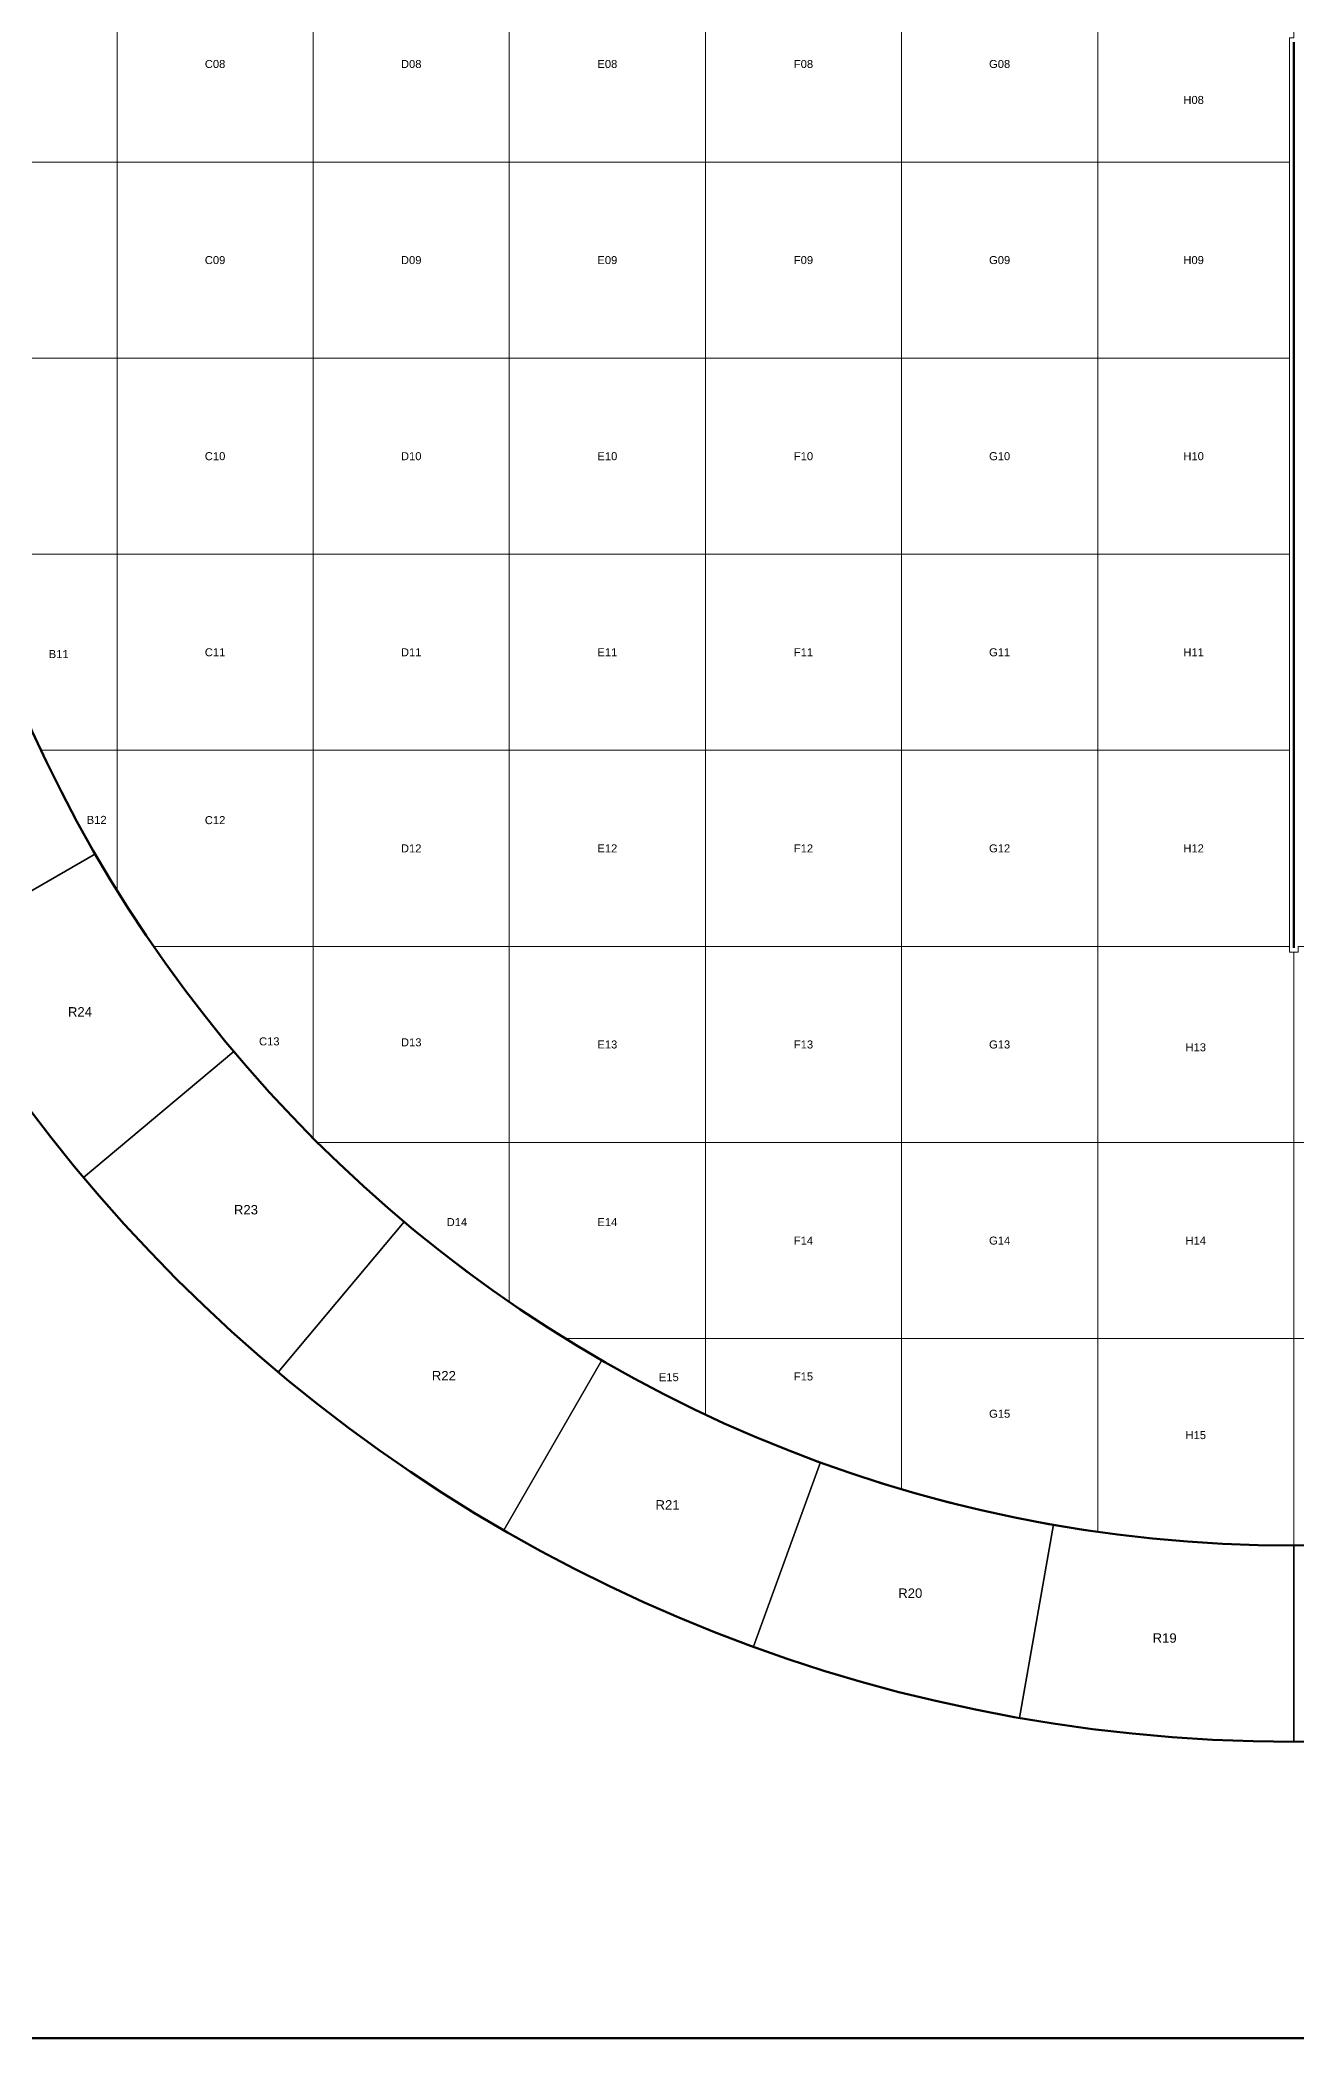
# Model space of a CAD drawing. Header units: millimetres. Extents: x 10 to 839, y 10 to 584.
# Drawn here: x 288.2 to 480.3, y 10 to 315.7 of the extents above; entities that cross this region are included whole.
import ezdxf
from ezdxf.enums import TextEntityAlignment as Align

# ---------------------------------------------------------------- set-up
doc = ezdxf.new("R2010")
doc.units = ezdxf.units.MM
for name, color, linetype, true_color in [('C1d1b19', 7, 'Continuous', 0x1d1b19), ('C5a554d', 7, 'Continuous', 0x5a554d), ('Cb4532a', 7, 'Continuous', 0xb4532a)]:
    doc.layers.add(name, color=color, linetype=linetype, true_color=true_color)
doc.styles.add('AR', font='arial.ttf')

msp = doc.modelspace()

# ---------------------------------------------------------------- linework, layer by layer
at = {"layer": 'C1d1b19', "lineweight": 70}
msp.add_lwpolyline([(10, 584), (831, 584), (831, 10), (10, 10)], close=True, dxfattribs=at)
at = {"layer": 'C1d1b19', "lineweight": 30}
for points in [[(296.69, 191.17), (294.87, 194.38), (293.11, 197.63), (291.4, 200.91), (289.76, 204.21), (288.16, 207.55), (286.63, 210.91), (285.16, 214.3), (283.75, 217.71), (282.39, 221.15), (281.1, 224.61), (252.91, 214.35), (254.38, 210.39), (255.93, 206.47), (257.54, 202.57), (259.23, 198.71), (260.98, 194.87), (262.79, 191.06), (264.67, 187.29), (266.62, 183.54), (268.63, 179.84), (270.71, 176.17), (296.69, 191.17)], [(317.85, 160.94), (315.5, 163.79), (313.2, 166.68), (310.96, 169.62), (308.76, 172.59), (306.61, 175.59), (304.52, 178.64), (302.48, 181.72), (300.5, 184.83), (298.57, 187.98), (296.69, 191.17), (270.71, 176.17), (272.85, 172.53), (275.06, 168.94), (277.32, 165.38), (279.65, 161.86), (282.04, 158.39), (284.49, 154.95), (287, 151.56), (289.56, 148.22), (292.19, 144.91), (294.87, 141.66), (317.85, 160.94)], [(343.94, 134.85), (341.13, 137.25), (338.37, 139.7), (335.64, 142.2), (332.96, 144.74), (330.33, 147.33), (327.74, 149.96), (325.2, 152.64), (322.7, 155.37), (320.25, 158.13), (317.85, 160.94), (294.87, 141.66), (297.61, 138.45), (300.41, 135.29), (303.26, 132.18), (306.16, 129.12), (309.12, 126.12), (312.12, 123.16), (315.18, 120.26), (318.29, 117.41), (321.45, 114.61), (324.66, 111.87), (343.94, 134.85)], [(374.17, 113.69), (370.98, 115.57), (367.83, 117.5), (364.72, 119.48), (361.64, 121.52), (358.59, 123.61), (355.59, 125.76), (352.62, 127.96), (349.68, 130.2), (346.79, 132.5), (343.94, 134.85), (324.66, 111.87), (327.91, 109.19), (331.22, 106.56), (334.56, 104), (337.95, 101.49), (341.39, 99.04), (344.86, 96.65), (348.38, 94.32), (351.94, 92.06), (355.53, 89.85), (359.17, 87.71), (374.17, 113.69)], [(407.61, 98.1), (404.15, 99.39), (400.71, 100.75), (397.3, 102.16), (393.91, 103.63), (390.55, 105.16), (387.21, 106.76), (383.91, 108.4), (380.63, 110.11), (377.38, 111.87), (374.17, 113.69), (359.17, 87.71), (362.84, 85.63), (366.54, 83.62), (370.29, 81.67), (374.06, 79.79), (377.87, 77.98), (381.71, 76.23), (385.57, 74.54), (389.47, 72.93), (393.39, 71.38), (397.35, 69.91), (407.61, 98.1)], [(443.24, 88.55), (439.61, 89.22), (435.99, 89.96), (432.39, 90.76), (428.79, 91.62), (425.22, 92.55), (421.66, 93.53), (418.11, 94.58), (414.59, 95.69), (411.09, 96.87), (407.61, 98.1), (397.35, 69.91), (401.32, 68.5), (405.32, 67.16), (409.34, 65.89), (413.39, 64.7), (417.45, 63.57), (421.54, 62.51), (425.64, 61.53), (429.75, 60.61), (433.89, 59.77), (438.04, 59), (443.24, 88.55)], [(480, 85.33), (476.31, 85.37), (472.61, 85.46), (468.92, 85.62), (465.23, 85.85), (461.55, 86.14), (457.87, 86.49), (454.2, 86.91), (450.54, 87.39), (446.89, 87.94), (443.24, 88.55), (438.04, 59), (442.2, 58.31), (446.37, 57.69), (450.55, 57.13), (454.74, 56.66), (458.94, 56.25), (463.14, 55.92), (467.35, 55.66), (471.57, 55.48), (475.78, 55.37), (480, 55.33), (480, 85.33)], [(516.76, 88.55), (513.11, 87.94), (509.46, 87.39), (505.8, 86.91), (502.13, 86.49), (498.45, 86.14), (494.77, 85.85), (491.08, 85.62), (487.39, 85.46), (483.69, 85.37), (480, 85.33), (480, 55.33), (484.22, 55.37), (488.43, 55.48), (492.65, 55.66), (496.86, 55.92), (501.06, 56.25), (505.26, 56.66), (509.45, 57.13), (513.63, 57.69), (517.8, 58.31), (521.96, 59), (516.76, 88.55)]]:
    msp.add_lwpolyline(points, close=True, dxfattribs=at)
at = {"layer": 'C1d1b19', "lineweight": 60}
for radius in [241.67, 211.67]:
    msp.add_circle((480, 297), radius, dxfattribs=at)
at = {"layer": 'C5a554d', "lineweight": 20}
for points in [[(270.47, 327), (300, 327), (300, 297), (270, 297)], [(270, 297), (300, 297), (300, 267), (300, 267), (270.47, 267)], [(270.47, 267), (300, 267), (300, 237), (300, 237), (277.02, 237)], [(277.02, 237), (300, 237), (300, 207), (300, 207), (288.42, 207), (288.38, 207.09), (288.1, 207.68)], [(480.65, 85.33), (480, 85.33), (480, 87), (480, 117), (510, 117)]]:
    msp.add_lwpolyline(points, dxfattribs=at)
for points in [[(300, 327), (330, 327), (330, 297), (300, 297), (300, 327)], [(330, 327), (360, 327), (360, 297), (330, 297), (330, 327)], [(360, 327), (390, 327), (390, 297), (360, 297), (360, 327)], [(390, 327), (420, 327), (420, 297), (390, 297), (390, 327)], [(420, 327), (450, 327), (450, 297), (420, 297), (420, 327)], [(450, 327), (480, 327), (480, 316), (479.33, 316), (479.33, 297), (450, 297), (450, 327)], [(300, 297), (330, 297), (330, 267), (300, 267), (300, 297)], [(330, 297), (360, 297), (360, 267), (330, 267), (330, 297)], [(360, 297), (390, 297), (390, 267), (360, 267), (360, 297)], [(390, 297), (420, 297), (420, 267), (390, 267), (390, 297)], [(420, 297), (450, 297), (450, 267), (420, 267), (420, 297)], [(450, 297), (479.33, 297), (479.33, 267), (450, 267), (450, 297)], [(300, 267), (330, 267), (330, 237), (300, 237), (300, 267)], [(330, 267), (360, 267), (360, 237), (330, 237), (330, 267)], [(360, 267), (390, 267), (390, 237), (360, 237), (360, 267)], [(390, 267), (420, 267), (420, 237), (390, 237), (390, 267)], [(420, 267), (450, 267), (450, 237), (420, 237), (420, 267)], [(450, 267), (479.33, 267), (479.33, 237), (450, 237), (450, 267)], [(300, 237), (330, 237), (330, 207), (300, 207), (300, 237)], [(330, 237), (360, 237), (360, 207), (330, 207), (330, 237)], [(360, 237), (390, 237), (390, 207), (360, 207), (360, 237)], [(390, 237), (420, 237), (420, 207), (390, 207), (390, 237)], [(420, 237), (450, 237), (450, 207), (420, 207), (420, 237)], [(450, 237), (479.33, 237), (479.33, 207), (450, 207), (450, 237)], [(300, 185.63), (299.8, 185.96), (299.46, 186.52), (299.12, 187.07), (298.78, 187.63), (298.45, 188.18), (298.11, 188.74), (297.78, 189.3), (297.45, 189.86), (297.13, 190.42), (296.8, 190.98), (296.48, 191.54), (296.15, 192.11), (295.83, 192.67), (295.51, 193.24), (295.19, 193.8), (294.88, 194.37), (294.57, 194.94), (294.25, 195.51), (293.94, 196.08), (293.63, 196.65), (293.33, 197.22), (293.02, 197.79), (292.72, 198.37), (292.42, 198.94), (292.12, 199.52), (291.82, 200.1), (291.52, 200.67), (291.23, 201.25), (290.93, 201.83), (290.64, 202.41), (290.35, 202.99), (290.07, 203.58), (289.78, 204.16), (289.5, 204.74), (289.21, 205.33), (288.93, 205.91), (288.66, 206.5), (288.42, 207), (300, 207), (300, 185.63)], [(330, 207), (330, 177), (305.64, 177), (305.46, 177.25), (305.1, 177.79), (304.73, 178.33), (304.37, 178.86), (304.01, 179.4), (303.65, 179.94), (303.29, 180.49), (302.93, 181.03), (302.58, 181.57), (302.22, 182.12), (301.87, 182.66), (301.52, 183.21), (301.17, 183.76), (300.83, 184.31), (300.48, 184.86), (300.14, 185.41), (300, 185.63), (300, 207), (330, 207)], [(330, 207), (360, 207), (360, 177), (330, 177), (330, 207)], [(360, 207), (390, 207), (390, 177), (360, 177), (360, 207)], [(390, 207), (420, 207), (420, 177), (390, 177), (390, 207)], [(420, 207), (450, 207), (450, 177), (420, 177), (420, 207)], [(450, 207), (479.33, 207), (479.33, 177), (450, 177), (450, 207)], [(330, 147.66), (329.87, 147.79), (329.41, 148.25), (328.96, 148.71), (328.5, 149.18), (328.05, 149.64), (327.6, 150.11), (327.15, 150.58), (326.7, 151.05), (326.25, 151.52), (325.81, 151.99), (325.36, 152.46), (324.92, 152.94), (324.48, 153.42), (324.04, 153.89), (323.6, 154.37), (323.17, 154.85), (322.73, 155.34), (322.3, 155.82), (321.86, 156.3), (321.43, 156.79), (321, 157.28), (320.58, 157.76), (320.15, 158.25), (319.72, 158.75), (319.3, 159.24), (318.88, 159.73), (318.46, 160.23), (318.04, 160.72), (317.62, 161.22), (317.21, 161.72), (316.79, 162.22), (316.38, 162.72), (315.97, 163.22), (315.56, 163.73), (315.15, 164.23), (314.74, 164.74), (314.34, 165.25), (313.94, 165.75), (313.53, 166.26), (313.13, 166.78), (312.73, 167.29), (312.34, 167.8), (311.94, 168.32), (311.55, 168.83), (311.16, 169.35), (310.76, 169.87), (310.38, 170.39), (309.99, 170.91), (309.6, 171.43), (309.22, 171.96), (308.83, 172.48), (308.45, 173.01), (308.07, 173.53), (307.7, 174.06), (307.32, 174.59), (306.94, 175.12), (306.57, 175.65), (306.2, 176.18), (305.83, 176.72), (305.64, 177), (330, 177), (330, 147.66)], [(360, 177), (360, 147), (330.66, 147), (330.33, 147.33), (330, 147.66), (330, 177), (360, 177)], [(360, 177), (390, 177), (390, 147), (360, 147), (360, 177)], [(390, 177), (420, 177), (420, 147), (390, 147), (390, 177)], [(420, 177), (450, 177), (450, 147), (420, 147), (420, 177)], [(450, 177), (479.33, 177), (479.33, 176.13), (480, 176.13), (480, 147), (450, 147), (450, 177)], [(480, 176.13), (480.67, 176.13), (480.67, 177), (510, 177), (510, 147), (480, 147), (480, 176.13)], [(360, 122.64), (359.72, 122.83), (359.18, 123.2), (358.65, 123.57), (358.12, 123.94), (357.59, 124.32), (357.06, 124.7), (356.53, 125.07), (356.01, 125.45), (355.48, 125.83), (354.96, 126.22), (354.43, 126.6), (353.91, 126.99), (353.39, 127.38), (352.87, 127.76), (352.35, 128.16), (351.83, 128.55), (351.32, 128.94), (350.8, 129.34), (350.29, 129.73), (349.78, 130.13), (349.26, 130.53), (348.75, 130.94), (348.25, 131.34), (347.74, 131.74), (347.23, 132.15), (346.73, 132.56), (346.22, 132.97), (345.72, 133.38), (345.22, 133.79), (344.72, 134.21), (344.22, 134.62), (343.72, 135.04), (343.23, 135.46), (342.73, 135.88), (342.24, 136.3), (341.75, 136.72), (341.25, 137.15), (340.76, 137.58), (340.28, 138), (339.79, 138.43), (339.3, 138.86), (338.82, 139.3), (338.34, 139.73), (337.85, 140.17), (337.37, 140.6), (336.89, 141.04), (336.42, 141.48), (335.94, 141.92), (335.46, 142.36), (334.99, 142.81), (334.52, 143.25), (334.05, 143.7), (333.58, 144.15), (333.11, 144.6), (332.64, 145.05), (332.18, 145.5), (331.71, 145.96), (331.25, 146.41), (330.79, 146.87), (330.66, 147), (360, 147), (360, 122.64)], [(390, 147), (390, 117), (368.63, 117), (368.41, 117.14), (367.86, 117.48), (367.31, 117.83), (366.76, 118.17), (366.21, 118.52), (365.66, 118.87), (365.12, 119.22), (364.57, 119.58), (364.03, 119.93), (363.49, 120.29), (362.94, 120.65), (362.4, 121.01), (361.86, 121.37), (361.33, 121.73), (360.79, 122.1), (360.25, 122.46), (360, 122.64), (360, 147), (390, 147)], [(390, 147), (420, 147), (420, 117), (390, 117), (390, 147)], [(420, 147), (450, 147), (450, 117), (420, 117), (420, 147)], [(450, 147), (480, 147), (480, 117), (450, 117), (450, 147)], [(480, 147), (510, 147), (510, 117), (480, 117), (480, 147)], [(390, 105.42), (389.5, 105.66), (388.91, 105.93), (388.33, 106.21), (387.74, 106.5), (387.16, 106.78), (386.58, 107.07), (385.99, 107.35), (385.41, 107.64), (384.83, 107.93), (384.25, 108.23), (383.67, 108.52), (383.1, 108.82), (382.52, 109.12), (381.94, 109.42), (381.37, 109.72), (380.79, 110.02), (380.22, 110.33), (379.65, 110.63), (379.08, 110.94), (378.51, 111.25), (377.94, 111.57), (377.37, 111.88), (376.8, 112.19), (376.24, 112.51), (375.67, 112.83), (375.11, 113.15), (374.54, 113.48), (373.98, 113.8), (373.42, 114.13), (372.86, 114.45), (372.3, 114.78), (371.74, 115.11), (371.18, 115.45), (370.63, 115.78), (370.07, 116.12), (369.52, 116.46), (368.96, 116.8), (368.63, 117), (390, 117), (390, 105.42)], [(420, 117), (420, 94.02), (419.8, 94.07), (419.18, 94.26), (418.56, 94.45), (417.94, 94.64), (417.31, 94.83), (416.69, 95.02), (416.08, 95.22), (415.46, 95.41), (414.84, 95.61), (414.22, 95.81), (413.6, 96.02), (412.99, 96.22), (412.37, 96.43), (411.76, 96.64), (411.14, 96.85), (410.53, 97.06), (409.92, 97.27), (409.3, 97.49), (408.69, 97.71), (408.08, 97.93), (407.47, 98.15), (406.86, 98.37), (406.25, 98.6), (405.64, 98.82), (405.04, 99.05), (404.43, 99.28), (403.82, 99.52), (403.22, 99.75), (402.61, 99.99), (402.01, 100.23), (401.4, 100.47), (400.8, 100.71), (400.2, 100.95), (399.6, 101.2), (399, 101.45), (398.4, 101.69), (397.8, 101.95), (397.2, 102.2), (396.61, 102.45), (396.01, 102.71), (395.41, 102.97), (394.82, 103.23), (394.22, 103.49), (393.63, 103.76), (393.04, 104.02), (392.45, 104.29), (391.86, 104.56), (391.27, 104.83), (390.68, 105.1), (390.09, 105.38), (390, 105.42), (390, 117), (420, 117)], [(450, 117), (450, 87.47), (449.58, 87.53), (448.94, 87.62), (448.3, 87.72), (447.66, 87.82), (447.02, 87.92), (446.38, 88.02), (445.73, 88.13), (445.09, 88.23), (444.45, 88.34), (443.81, 88.45), (443.17, 88.56), (442.53, 88.68), (441.9, 88.79), (441.26, 88.91), (440.62, 89.03), (439.98, 89.15), (439.34, 89.27), (438.71, 89.4), (438.07, 89.53), (437.43, 89.66), (436.8, 89.79), (436.16, 89.92), (435.53, 90.06), (434.89, 90.2), (434.26, 90.34), (433.62, 90.48), (432.99, 90.62), (432.36, 90.76), (431.72, 90.91), (431.09, 91.06), (430.46, 91.21), (429.83, 91.37), (429.2, 91.52), (428.57, 91.68), (427.94, 91.84), (427.31, 92), (426.68, 92.16), (426.05, 92.32), (425.43, 92.49), (424.8, 92.66), (424.17, 92.83), (423.55, 93), (422.92, 93.17), (422.3, 93.35), (421.67, 93.53), (421.05, 93.71), (420.42, 93.89), (420, 94.02), (420, 117), (450, 117)], [(479.35, 85.33), (478.7, 85.34), (478.05, 85.34), (477.4, 85.35), (476.75, 85.36), (476.1, 85.37), (475.45, 85.38), (474.81, 85.4), (474.16, 85.41), (473.51, 85.43), (472.86, 85.45), (472.21, 85.48), (471.56, 85.5), (470.91, 85.53), (470.26, 85.56), (469.61, 85.59), (468.97, 85.62), (468.32, 85.66), (467.67, 85.69), (467.02, 85.73), (466.37, 85.77), (465.72, 85.82), (465.08, 85.86), (464.43, 85.91), (463.78, 85.96), (463.13, 86.01), (462.49, 86.06), (461.84, 86.11), (461.19, 86.17), (460.55, 86.23), (459.9, 86.29), (459.25, 86.35), (458.61, 86.42), (457.96, 86.48), (457.32, 86.55), (456.67, 86.62), (456.02, 86.7), (455.38, 86.77), (454.73, 86.85), (454.09, 86.93), (453.49, 87), (453.45, 87.01), (452.8, 87.09), (452.16, 87.17), (451.51, 87.26), (450.87, 87.35), (450.23, 87.44), (450, 87.47), (450, 117), (480, 117), (480, 87), (480, 85.33), (479.35, 85.33)]]:
    msp.add_lwpolyline(points, close=True, dxfattribs=at)
at = {"layer": 'Cb4532a', "lineweight": 140}
msp.add_lwpolyline([(480, 176.8), (480, 315.33)], dxfattribs=at)

# ---------------------------------------------------------------- texts
at = {"layer": 'C1d1b19', "style": 'AR'}
for s, p in [('R24', (294.33, 166.99)), ('R23', (319.72, 136.72)), ('R22', (349.99, 111.33)), ('R21', (384.21, 91.57)), ('R20', (421.33, 78.06)), ('R19', (460.24, 71.2))]:
    msp.add_text(s, height=1.44, dxfattribs=at).set_placement(p, align=Align.MIDDLE_CENTER)
at = {"layer": 'C5a554d', "style": 'AR'}
for s, p in [('C08', (315, 312)), ('D08', (345, 312)), ('E08', (375, 312)), ('F08', (405, 312)), ('G08', (435, 312)), ('H08', (464.67, 306.5)), ('C09', (315, 282)), ('D09', (345, 282)), ('E09', (375, 282)), ('F09', (405, 282)), ('G09', (435, 282)), ('H09', (464.67, 282)), ('C10', (315, 252)), ('D10', (345, 252)), ('E10', (375, 252)), ('F10', (405, 252)), ('G10', (435, 252)), ('H10', (464.67, 252)), ('B11', (291.08, 221.73)), ('C11', (315, 222)), ('D11', (345, 222)), ('E11', (375, 222)), ('F11', (405, 222)), ('G11', (435, 222)), ('H11', (464.67, 222)), ('B12', (296.89, 196.36)), ('C12', (315, 196.32)), ('D12', (345, 192)), ('E12', (375, 192)), ('F12', (405, 192)), ('G12', (435, 192)), ('H12', (464.67, 192)), ('C13', (323.29, 162.47)), ('D13', (345, 162.33)), ('E13', (375, 162)), ('F13', (405, 162)), ('G13', (435, 162)), ('H13', (465, 161.57)), ('D14', (351.99, 134.83)), ('E14', (375, 134.82)), ('F14', (405, 132)), ('G14', (435, 132)), ('H14', (465, 132)), ('E15', (384.4, 111.1)), ('F15', (405, 111.21)), ('G15', (435, 105.51)), ('H15', (465, 102.24))]:
    msp.add_text(s, height=1.224, dxfattribs=at).set_placement(p, align=Align.MIDDLE_CENTER)

doc.saveas('drawing.dxf')
